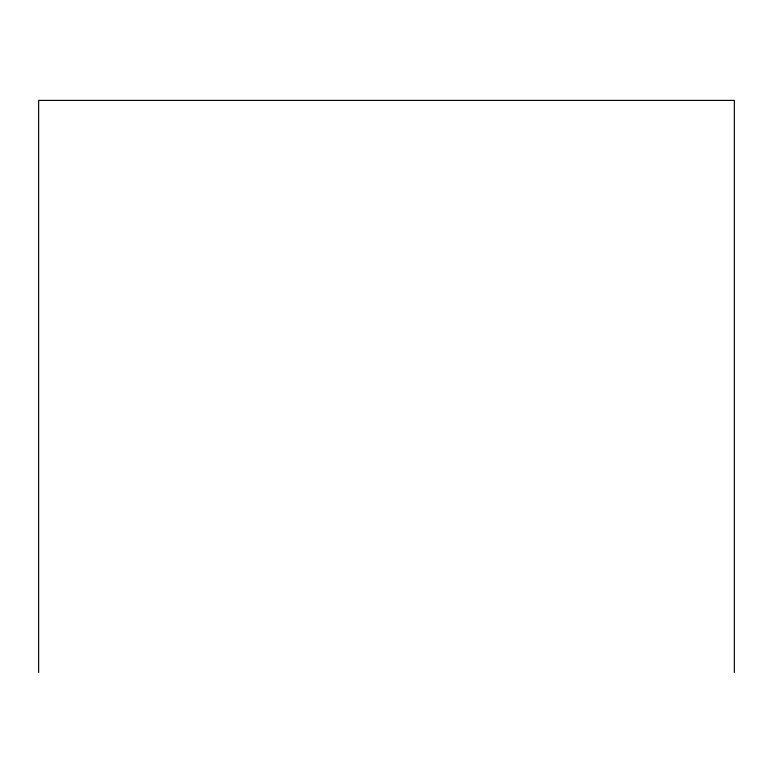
<?xml version="1.0" encoding="UTF-8"?>
<svg xmlns="http://www.w3.org/2000/svg" width="773" height="773" viewBox="0 0 773 773"><rect width="100%" height="100%" fill="white"/><g stroke="black" fill="none" stroke-linecap="round" stroke-linejoin="round"><path stroke-width="1.16" d="M734.35 672.597L734.35 100.403L38.65 100.403L38.65 672.597"/></g></svg>
